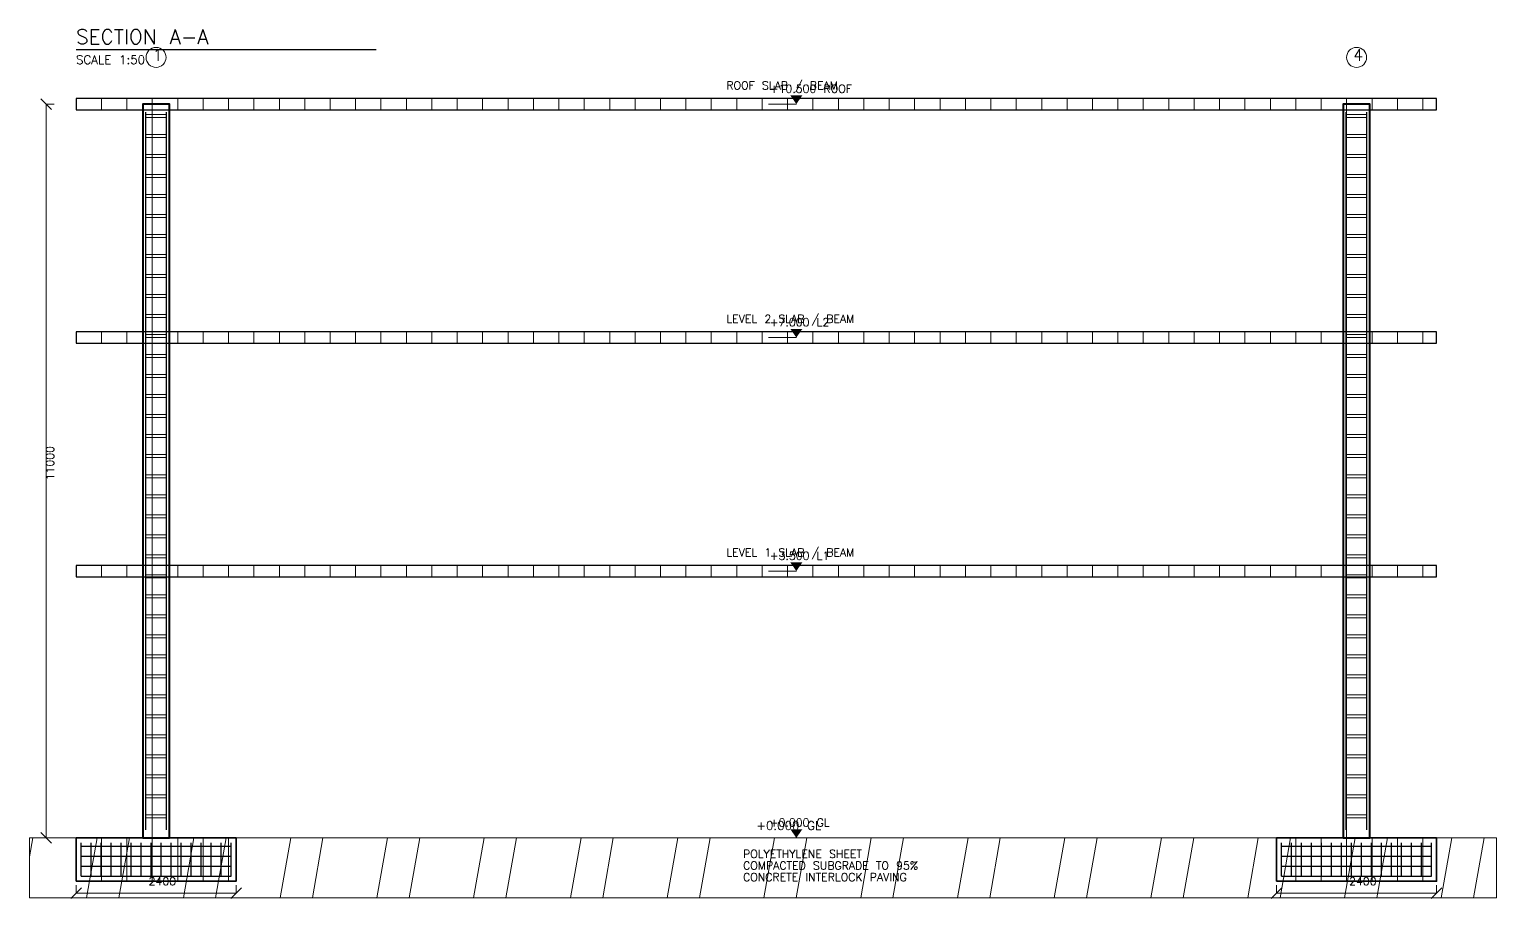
# Model space of a CAD drawing. Header units: millimetres. Extents: x -1230 to 55960, y -122972 to 18360.
# Drawn here: x -700 to 21300, y -56710 to -43680 of the extents above; entities that cross this region are included whole.
import ezdxf

# ---------------------------------------------------------------- set-up
doc = ezdxf.new("R2010")
doc.units = ezdxf.units.MM
for name, color, linetype, lineweight in [('SAI-A-DIMS', 6, 'Continuous', 13), ('SAI-A-GRID', 1, 'Continuous', 13), ('SAI-A-TEXT', 4, 'Continuous', 13), ('SAI-A-TITLE', 6, 'Continuous', 30), ('SAI-H-CONCRETE', 8, 'Continuous', 13), ('SAI-H-SOIL', 8, 'Continuous', 13), ('SAI-S-CONCRETE-CUT', 1, 'Continuous', 40), ('SAI-S-FOOTING', 2, 'Continuous', 35), ('SAI-S-REBAR', 1, 'Continuous', 25), ('SAI-S-SLAB', 4, 'Continuous', 25), ('SAI-S-TIES', 3, 'Continuous', 20), ('SAI-X-REFERENCE', 9, 'Continuous', 13)]:
    doc.layers.add(name, color=color, linetype=linetype, lineweight=lineweight)
doc.styles.add('SAI-STANDARD', font='txt.shx')

msp = doc.modelspace()

# ---------------------------------------------------------------- hatches: boundary and pattern name
at = {"layer": 'SAI-A-TEXT'}
h = msp.add_hatch(color=4, dxfattribs=at)
h.dxf.hatch_style = 1
h.paths.add_polyline_path([(10800, -44800), (10890, -44670), (10710, -44670)])
h = msp.add_hatch(color=4, dxfattribs=at)
h.dxf.hatch_style = 1
h.paths.add_polyline_path([(10800, -48300), (10890, -48170), (10710, -48170)])
h = msp.add_hatch(color=4, dxfattribs=at)
h.dxf.hatch_style = 1
h.paths.add_polyline_path([(10800, -51800), (10890, -51670), (10710, -51670)])
h = msp.add_hatch(color=4, dxfattribs=at)
h.dxf.hatch_style = 1
h.paths.add_polyline_path([(10800, -55800), (10890, -55670), (10710, -55670)])
at = {"layer": 'SAI-H-CONCRETE'}
h = msp.add_hatch(dxfattribs=at)
h.set_pattern_fill('ANSI31', scale=120, angle=45)
h.paths.add_polyline_path([(0, -44885), (20400, -44885), (20400, -44715), (0, -44715)])
h = msp.add_hatch(dxfattribs=at)
h.set_pattern_fill('ANSI31', scale=120, angle=45)
h.paths.add_polyline_path([(1000, -55800), (1400, -55800), (1400, -44800), (1000, -44800)])
h = msp.add_hatch(dxfattribs=at)
h.set_pattern_fill('ANSI31', scale=120, angle=45)
h.paths.add_polyline_path([(19000, -55800), (19400, -55800), (19400, -44800), (19000, -44800)])
h = msp.add_hatch(dxfattribs=at)
h.set_pattern_fill('ANSI31', scale=120, angle=45)
h.paths.add_polyline_path([(0, -48385), (20400, -48385), (20400, -48215), (0, -48215)])
h = msp.add_hatch(dxfattribs=at)
h.set_pattern_fill('ANSI31', scale=120, angle=45)
h.paths.add_polyline_path([(0, -51885), (20400, -51885), (20400, -51715), (0, -51715)])
h = msp.add_hatch(dxfattribs=at)
h.set_pattern_fill('ANSI31', scale=120, angle=45)
h.paths.add_polyline_path([(0, -56450), (2400, -56450), (2400, -55800), (0, -55800)])
h = msp.add_hatch(dxfattribs=at)
h.set_pattern_fill('ANSI31', scale=120, angle=45)
h.paths.add_polyline_path([(18000, -56450), (20400, -56450), (20400, -55800), (18000, -55800)])
at = {"layer": 'SAI-H-SOIL'}
h = msp.add_hatch(dxfattribs=at)
h.set_pattern_fill('ANSI32', scale=150, angle=35)
h.paths.add_polyline_path([(-700, -56700), (21300, -56700), (21300, -55800), (-700, -55800)])

# ---------------------------------------------------------------- linework, layer by layer
at = {"layer": 'SAI-A-DIMS'}
for p, q in [((-530, -44720), (-370, -44880)), ((-450, -55800), (-450, -44800)), ((-450, -44800), (-330, -44800)), ((-530, -55720), (-370, -55880)), ((-450, -55800), (-330, -55800)), ((0, -56630), (0, -56510)), ((2400, -56630), (2400, -56510)), ((18000, -56630), (18000, -56510)), ((20400, -56630), (20400, -56510)), ((-80, -56710), (80, -56550)), ((0, -56630), (2400, -56630)), ((2320, -56710), (2480, -56550)), ((17920, -56710), (18080, -56550)), ((18000, -56630), (20400, -56630)), ((20320, -56710), (20480, -56550))]:
    msp.add_line(p, q, dxfattribs=at)
at = {"layer": 'SAI-A-GRID'}
for centre in [(1200, -44100), (19200, -44100)]:
    msp.add_circle(centre, 150, dxfattribs=at)
at = {"layer": 'SAI-A-TEXT'}
for p, q in [((10380, -44800), (10800, -44800)), ((10380, -48300), (10800, -48300)), ((10380, -51800), (10800, -51800)), ((-700, -55800), (21300, -55800)), ((10380, -55800), (10800, -55800))]:
    msp.add_line(p, q, dxfattribs=at)
at = {"layer": 'SAI-A-TITLE'}
msp.add_line((0, -43980), (4500, -43980), dxfattribs=at)
at = {"layer": 'SAI-S-CONCRETE-CUT'}
for points in [[(1000, -55800), (1400, -55800), (1400, -44800), (1000, -44800), (1000, -55800)], [(19000, -55800), (19400, -55800), (19400, -44800), (19000, -44800), (19000, -55800)]]:
    msp.add_lwpolyline(points, dxfattribs=at)
at = {"layer": 'SAI-S-FOOTING'}
for points in [[(0, -56450), (2400, -56450), (2400, -55800), (0, -55800), (0, -56450)], [(18000, -56450), (20400, -56450), (20400, -55800), (18000, -55800), (18000, -56450)]]:
    msp.add_lwpolyline(points, dxfattribs=at)
at = {"layer": 'SAI-S-REBAR'}
for p, q in [((1045, -55680), (1045, -44920)), ((1355, -55680), (1355, -44920)), ((19045, -55680), (19045, -44920)), ((19355, -55680), (19355, -44920)), ((75, -56375), (75, -55875)), ((225, -56375), (225, -55875)), ((375, -56375), (375, -55875)), ((525, -56375), (525, -55875)), ((675, -56375), (675, -55875)), ((825, -56375), (825, -55875)), ((975, -56375), (975, -55875)), ((1125, -56375), (1125, -55875)), ((1275, -56375), (1275, -55875)), ((1425, -56375), (1425, -55875)), ((1575, -56375), (1575, -55875)), ((1725, -56375), (1725, -55875)), ((1875, -56375), (1875, -55875)), ((2025, -56375), (2025, -55875)), ((2175, -56375), (2175, -55875)), ((2325, -56375), (2325, -55875)), ((18075, -56375), (18075, -55875)), ((18225, -56375), (18225, -55875)), ((18375, -56375), (18375, -55875)), ((18525, -56375), (18525, -55875)), ((18675, -56375), (18675, -55875)), ((18825, -56375), (18825, -55875)), ((18975, -56375), (18975, -55875)), ((19125, -56375), (19125, -55875)), ((19275, -56375), (19275, -55875)), ((19425, -56375), (19425, -55875)), ((19575, -56375), (19575, -55875)), ((19725, -56375), (19725, -55875)), ((19875, -56375), (19875, -55875)), ((20025, -56375), (20025, -55875)), ((20175, -56375), (20175, -55875)), ((20325, -56375), (20325, -55875)), ((75, -55925), (2325, -55925)), ((75, -56075), (2325, -56075)), ((18075, -55925), (20325, -55925)), ((18075, -56075), (20325, -56075)), ((75, -56225), (2325, -56225)), ((18075, -56225), (20325, -56225)), ((75, -56375), (2325, -56375)), ((18075, -56375), (20325, -56375))]:
    msp.add_line(p, q, dxfattribs=at)
at = {"layer": 'SAI-S-SLAB'}
for points in [[(0, -44885), (20400, -44885), (20400, -44715), (0, -44715), (0, -44885)], [(0, -48385), (20400, -48385), (20400, -48215), (0, -48215), (0, -48385)], [(0, -51885), (20400, -51885), (20400, -51715), (0, -51715), (0, -51885)]]:
    msp.add_lwpolyline(points, dxfattribs=at)
at = {"layer": 'SAI-S-TIES'}
for points in [[(1045, -45000), (1355, -45000), (1355, -44955), (1045, -44955), (1045, -45000)], [(19045, -45000), (19355, -45000), (19355, -44955), (19045, -44955), (19045, -45000)], [(1045, -45300), (1355, -45300), (1355, -45255), (1045, -45255), (1045, -45300)], [(19045, -45300), (19355, -45300), (19355, -45255), (19045, -45255), (19045, -45300)], [(1045, -45600), (1355, -45600), (1355, -45555), (1045, -45555), (1045, -45600)], [(19045, -45600), (19355, -45600), (19355, -45555), (19045, -45555), (19045, -45600)], [(1045, -45900), (1355, -45900), (1355, -45855), (1045, -45855), (1045, -45900)], [(19045, -45900), (19355, -45900), (19355, -45855), (19045, -45855), (19045, -45900)], [(1045, -46200), (1355, -46200), (1355, -46155), (1045, -46155), (1045, -46200)], [(19045, -46200), (19355, -46200), (19355, -46155), (19045, -46155), (19045, -46200)], [(1045, -46500), (1355, -46500), (1355, -46455), (1045, -46455), (1045, -46500)], [(19045, -46500), (19355, -46500), (19355, -46455), (19045, -46455), (19045, -46500)], [(1045, -46800), (1355, -46800), (1355, -46755), (1045, -46755), (1045, -46800)], [(19045, -46800), (19355, -46800), (19355, -46755), (19045, -46755), (19045, -46800)], [(1045, -47100), (1355, -47100), (1355, -47055), (1045, -47055), (1045, -47100)], [(19045, -47100), (19355, -47100), (19355, -47055), (19045, -47055), (19045, -47100)], [(1045, -47400), (1355, -47400), (1355, -47355), (1045, -47355), (1045, -47400)], [(19045, -47400), (19355, -47400), (19355, -47355), (19045, -47355), (19045, -47400)], [(1045, -47700), (1355, -47700), (1355, -47655), (1045, -47655), (1045, -47700)], [(19045, -47700), (19355, -47700), (19355, -47655), (19045, -47655), (19045, -47700)], [(1045, -48000), (1355, -48000), (1355, -47955), (1045, -47955), (1045, -48000)], [(19045, -48000), (19355, -48000), (19355, -47955), (19045, -47955), (19045, -48000)], [(1045, -48300), (1355, -48300), (1355, -48255), (1045, -48255), (1045, -48300)], [(19045, -48300), (19355, -48300), (19355, -48255), (19045, -48255), (19045, -48300)], [(1045, -48600), (1355, -48600), (1355, -48555), (1045, -48555), (1045, -48600)], [(19045, -48600), (19355, -48600), (19355, -48555), (19045, -48555), (19045, -48600)], [(1045, -48900), (1355, -48900), (1355, -48855), (1045, -48855), (1045, -48900)], [(19045, -48900), (19355, -48900), (19355, -48855), (19045, -48855), (19045, -48900)], [(1045, -49200), (1355, -49200), (1355, -49155), (1045, -49155), (1045, -49200)], [(19045, -49200), (19355, -49200), (19355, -49155), (19045, -49155), (19045, -49200)], [(1045, -49500), (1355, -49500), (1355, -49455), (1045, -49455), (1045, -49500)], [(19045, -49500), (19355, -49500), (19355, -49455), (19045, -49455), (19045, -49500)], [(1045, -49800), (1355, -49800), (1355, -49755), (1045, -49755), (1045, -49800)], [(19045, -49800), (19355, -49800), (19355, -49755), (19045, -49755), (19045, -49800)], [(1045, -50100), (1355, -50100), (1355, -50055), (1045, -50055), (1045, -50100)], [(19045, -50100), (19355, -50100), (19355, -50055), (19045, -50055), (19045, -50100)], [(1045, -50400), (1355, -50400), (1355, -50355), (1045, -50355), (1045, -50400)], [(19045, -50400), (19355, -50400), (19355, -50355), (19045, -50355), (19045, -50400)], [(1045, -50700), (1355, -50700), (1355, -50655), (1045, -50655), (1045, -50700)], [(19045, -50700), (19355, -50700), (19355, -50655), (19045, -50655), (19045, -50700)], [(1045, -51000), (1355, -51000), (1355, -50955), (1045, -50955), (1045, -51000)], [(19045, -51000), (19355, -51000), (19355, -50955), (19045, -50955), (19045, -51000)], [(1045, -51300), (1355, -51300), (1355, -51255), (1045, -51255), (1045, -51300)], [(19045, -51300), (19355, -51300), (19355, -51255), (19045, -51255), (19045, -51300)], [(1045, -51600), (1355, -51600), (1355, -51555), (1045, -51555), (1045, -51600)], [(19045, -51600), (19355, -51600), (19355, -51555), (19045, -51555), (19045, -51600)], [(1045, -51900), (1355, -51900), (1355, -51855), (1045, -51855), (1045, -51900)], [(19045, -51900), (19355, -51900), (19355, -51855), (19045, -51855), (19045, -51900)], [(1045, -52200), (1355, -52200), (1355, -52155), (1045, -52155), (1045, -52200)], [(19045, -52200), (19355, -52200), (19355, -52155), (19045, -52155), (19045, -52200)], [(1045, -52500), (1355, -52500), (1355, -52455), (1045, -52455), (1045, -52500)], [(19045, -52500), (19355, -52500), (19355, -52455), (19045, -52455), (19045, -52500)], [(1045, -52800), (1355, -52800), (1355, -52755), (1045, -52755), (1045, -52800)], [(19045, -52800), (19355, -52800), (19355, -52755), (19045, -52755), (19045, -52800)], [(1045, -53100), (1355, -53100), (1355, -53055), (1045, -53055), (1045, -53100)], [(19045, -53100), (19355, -53100), (19355, -53055), (19045, -53055), (19045, -53100)], [(1045, -53400), (1355, -53400), (1355, -53355), (1045, -53355), (1045, -53400)], [(19045, -53400), (19355, -53400), (19355, -53355), (19045, -53355), (19045, -53400)], [(1045, -53700), (1355, -53700), (1355, -53655), (1045, -53655), (1045, -53700)], [(19045, -53700), (19355, -53700), (19355, -53655), (19045, -53655), (19045, -53700)], [(1045, -54000), (1355, -54000), (1355, -53955), (1045, -53955), (1045, -54000)], [(19045, -54000), (19355, -54000), (19355, -53955), (19045, -53955), (19045, -54000)], [(1045, -54300), (1355, -54300), (1355, -54255), (1045, -54255), (1045, -54300)], [(19045, -54300), (19355, -54300), (19355, -54255), (19045, -54255), (19045, -54300)], [(1045, -54600), (1355, -54600), (1355, -54555), (1045, -54555), (1045, -54600)], [(19045, -54600), (19355, -54600), (19355, -54555), (19045, -54555), (19045, -54600)], [(1045, -54900), (1355, -54900), (1355, -54855), (1045, -54855), (1045, -54900)], [(19045, -54900), (19355, -54900), (19355, -54855), (19045, -54855), (19045, -54900)], [(1045, -55200), (1355, -55200), (1355, -55155), (1045, -55155), (1045, -55200)], [(19045, -55200), (19355, -55200), (19355, -55155), (19045, -55155), (19045, -55200)], [(1045, -55500), (1355, -55500), (1355, -55455), (1045, -55455), (1045, -55500)], [(19045, -55500), (19355, -55500), (19355, -55455), (19045, -55455), (19045, -55500)]]:
    msp.add_lwpolyline(points, dxfattribs=at)
at = {"layer": 'SAI-X-REFERENCE'}
msp.add_lwpolyline([(-700, -56700), (21300, -56700), (21300, -55800), (-700, -55800), (-700, -56700)], dxfattribs=at)

# ---------------------------------------------------------------- texts
at = {"layer": 'SAI-A-DIMS', "style": 'SAI-STANDARD'}
msp.add_text('11000', height=120, rotation=90, dxfattribs=at).set_placement((-330, -50440))
for p in [(1088, -56510), (19088, -56510)]:
    msp.add_text('2400', height=120, dxfattribs=at).set_placement(p)
at = {"layer": 'SAI-A-GRID', "style": 'SAI-STANDARD'}
for s, p in [('1', (1150, -44150)), ('4', (19150, -44150))]:
    msp.add_text(s, height=172, dxfattribs=at).set_placement(p)
at = {"layer": 'SAI-A-TEXT', "style": 'SAI-STANDARD'}
for s, height, p in [('SCALE 1:50', 130, (0, -44200)), ('ROOF SLAB / BEAM', 120, (9750, -44580)), ('+10.500 ROOF', 120, (10400, -44630)), ('LEVEL 2 SLAB / BEAM', 120, (9750, -48080)), ('+7.000 L2', 120, (10400, -48130)), ('LEVEL 1 SLAB / BEAM', 120, (9750, -51580)), ('+3.500 L1', 120, (10400, -51630)), ('+0.000 GL', 130, (10200, -55680)), ('+0.000 GL', 120, (10400, -55630)), ('POLYETHYLENE SHEET', 120, (10000, -56100)), ('COMPACTED SUBGRADE TO 95%', 120, (10000, -56274)), ('CONCRETE INTERLOCK PAVING', 120, (10000, -56448))]:
    msp.add_text(s, height=height, dxfattribs=at).set_placement(p)
at = {"layer": 'SAI-A-TITLE', "style": 'SAI-STANDARD'}
msp.add_text('SECTION A-A', height=220, dxfattribs=at).set_placement((0, -43900))

doc.saveas('drawing.dxf')
